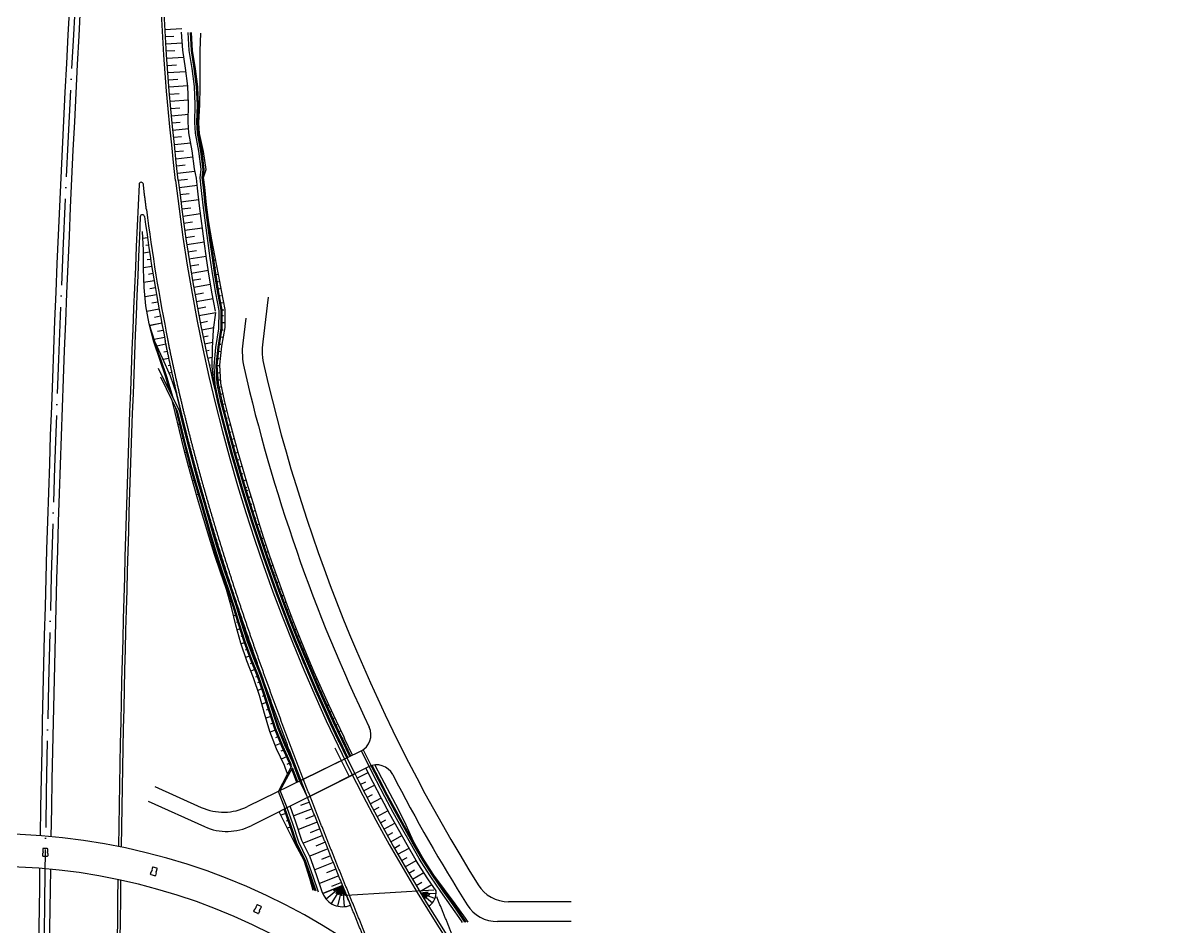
# Model space of a CAD drawing. Header units: inches. Extents: x 499362 to 502582, y 2542122 to 2545349.
# Drawn here: x 501339.5 to 501658.6, y 2543730.9 to 2543981.7 of the extents above; entities that cross this region are included whole.
import ezdxf

# ---------------------------------------------------------------- set-up
doc = ezdxf.new("R2010")
doc.units = ezdxf.units.IN
doc.header["$MEASUREMENT"] = 0
doc.linetypes.add('ACAD_ISO04W100', pattern=[30, 24, -3, 0, -3])
for name, color, linetype in [('0-段落划分', 2, 'Continuous'), ('ql', 7, 'Continuous'), ('桥-立柱', 5, 'Continuous')]:
    doc.layers.add(name, color=color, linetype=linetype)

# ---------------------------------------------------------------- blocks, each defined once
blk = doc.blocks.new('A$C035667EC')
at = {"layer": '桥-立柱', "color": 1, "linetype": 'Continuous'}
for p, q in [((501344.95, 2543752.54), (501344.94, 2543751.84)), ((501344.94, 2543751.84), (501345.04, 2543751.73)), ((501345.04, 2543751.73), (501345.03, 2543751.58)), ((501346.2, 2543752.67), (501345.1, 2543752.68)), ((501346.23, 2543751.57), (501346.24, 2543751.72)), ((501346.24, 2543751.72), (501346.34, 2543751.81)), ((501346.34, 2543751.81), (501346.35, 2543752.51)), ((501344.92, 2543750.64), (501344.93, 2543751.34)), ((501344.93, 2543751.34), (501345.03, 2543751.43)), ((501345.03, 2543751.43), (501345.03, 2543751.58)), ((501346.17, 2543750.47), (501345.07, 2543750.48)), ((501346.23, 2543751.57), (501346.23, 2543751.42)), ((501346.23, 2543751.42), (501346.33, 2543751.31)), ((501346.33, 2543751.31), (501346.32, 2543750.61)), ((501374.85, 2543745.57), (501375.03, 2543746.25)), ((501376.01, 2543745.11), (501374.95, 2543745.39)), ((501375.03, 2543746.25), (501375.15, 2543746.32)), ((501375.15, 2543746.32), (501375.19, 2543746.47)), ((501375.34, 2543747.41), (501375.16, 2543746.73)), ((501375.16, 2543746.73), (501375.23, 2543746.61)), ((501375.23, 2543746.61), (501375.19, 2543746.47)), ((501376.58, 2543747.23), (501375.52, 2543747.52)), ((501376.38, 2543745.89), (501376.2, 2543745.21)), ((501376.35, 2543746.16), (501376.31, 2543746.01)), ((501376.31, 2543746.01), (501376.38, 2543745.89)), ((501376.35, 2543746.16), (501376.39, 2543746.3)), ((501376.39, 2543746.3), (501376.51, 2543746.37)), ((501376.51, 2543746.37), (501376.69, 2543747.05)), ((501403.46, 2543735.28), (501403.76, 2543735.91)), ((501403.76, 2543735.91), (501403.89, 2543735.96)), ((501403.89, 2543735.96), (501403.95, 2543736.1)), ((501404.02, 2543736.23), (501403.95, 2543736.1)), ((501404.27, 2543737), (501403.97, 2543736.37)), ((501403.97, 2543736.37), (501404.02, 2543736.23)), ((501405.46, 2543736.61), (501404.46, 2543737.07)), ((501405.04, 2543735.59), (501405.1, 2543735.72)), ((501405.1, 2543735.72), (501405.24, 2543735.77)), ((501405.24, 2543735.77), (501405.53, 2543736.41)), ((501404.53, 2543734.61), (501403.53, 2543735.08)), ((501405.02, 2543735.32), (501404.73, 2543734.68)), ((501405.04, 2543735.59), (501404.98, 2543735.45)), ((501404.98, 2543735.45), (501405.02, 2543735.32))]:
    blk.add_line(p, q, dxfattribs=at)
for centre, start, end in [((501345.1, 2543752.53), 89.1152, 179.1152), ((501346.2, 2543752.52), 359.1152, 89.1152), ((501345.07, 2543750.63), 179.1152, 269.1152), ((501346.17, 2543750.62), 269.1152, 359.1152), ((501374.99, 2543745.54), 165.0338, 255.0338), ((501375.48, 2543747.37), 75.0338, 165.0338), ((501376.54, 2543747.09), 345.0338, 75.0338), ((501376.05, 2543745.25), 255.0338, 345.0338), ((501404.4, 2543736.94), 64.9228, 154.9228), ((501405.4, 2543736.47), 334.9228, 64.9228), ((501403.6, 2543735.21), 154.9228, 244.9228), ((501404.59, 2543734.75), 244.9228, 334.9228)]:
    blk.add_arc(centre, 0.15, start, end, dxfattribs=at)
blk = doc.blocks.new('A$C3C1B3F5F')
at = {"layer": 'ql', "color": 1, "linetype": 'Continuous'}
for p, q in [((501416.12, 2543771.36), (501429.27, 2543777.81)), ((501418.35, 2543766.85), (501431.44, 2543773.43)), ((501429.15, 2543739.77), (501453.37, 2543741.23))]:
    blk.add_line(p, q, dxfattribs=at)
at = {"layer": 'ql', "color": 1, "linetype": 'Continuous', "flags": 128}
for points in [[(501437.3, 2543719.74, 0.000007), (501437.01, 2543720.45, 0.000013), (501436.62, 2543721.41, 0.000016), (501436.23, 2543722.37, 0.000019), (501435.84, 2543723.33, 0.000022), (501435.44, 2543724.29, 0.000025), (501435.05, 2543725.25, 0.000028), (501434.66, 2543726.21, 0.00003), (501434.27, 2543727.17, 0.000033), (501433.88, 2543728.13, 0.000036), (501433.49, 2543729.09, 0.000039), (501433.09, 2543730.05, 0.000042), (501432.7, 2543731.01, 0.000045), (501432.31, 2543731.97, 0.000048), (501431.92, 2543732.93, 0.000051), (501431.53, 2543733.89, 0.000054), (501431.14, 2543734.85, 0.000056), (501430.75, 2543735.81, 0.000059), (501430.36, 2543736.77, 0.000062), (501429.97, 2543737.73, 0.000138), (501429.15, 2543739.77)], [(501460.92, 2543722.74, 0.000005), (501459.48, 2543726.27, 0.000004), (501459.09, 2543727.23, 0.000007), (501458.7, 2543728.19, 0.00001), (501458.3, 2543729.15, 0.000013), (501457.91, 2543730.11, 0.000016), (501457.52, 2543731.06, 0.000019), (501457.13, 2543732.02, 0.000022), (501456.74, 2543732.98, 0.000025), (501456.35, 2543733.94, 0.000028), (501455.96, 2543734.9, 0.00003), (501455.56, 2543735.86, 0.000033), (501455.17, 2543736.81, 0.000036), (501454.78, 2543737.77, 0.000039), (501454.39, 2543738.73, 0.000023), (501454.18, 2543739.26, 0.000023)]]:
    blk.add_lwpolyline(points, format="xyb", dxfattribs=at)
at = {"layer": 'ql', "color": 1, "linetype": 'Continuous'}
for radius in [488.25, 502.9]:
    blk.add_arc((501867.7, 2543992.68), radius, 206.1095, 206.6825, dxfattribs=at)
blk = doc.blocks.new('A$C3A006F90')
at = {"layer": '0-段落划分', "color": 2, "linetype": 'Continuous'}
for p, q in [((501378.83, 2543979.88), (501383.49, 2543980.1)), ((501378.94, 2543977.88), (501381.32, 2543978)), ((501379.06, 2543975.88), (501383.62, 2543976.15)), ((501379.19, 2543973.89), (501381.54, 2543974.02)), ((501379.33, 2543971.89), (501384.04, 2543972.2)), ((501379.47, 2543969.9), (501381.98, 2543970.06)), ((501379.61, 2543967.9), (501384.64, 2543968.23)), ((501379.78, 2543965.91), (501382.39, 2543966.1)), ((501379.94, 2543963.91), (501385.15, 2543964.3)), ((501380.1, 2543961.92), (501382.72, 2543962.13)), ((501380.28, 2543959.93), (501385.34, 2543960.34)), ((501380.46, 2543957.93), (501382.94, 2543958.14)), ((501380.65, 2543955.94), (501385.3, 2543956.36)), ((501380.84, 2543953.95), (501383.06, 2543954.15)), ((501381.03, 2543951.96), (501385.34, 2543952.38)), ((501381.26, 2543949.97), (501383.41, 2543950.18)), ((501381.45, 2543947.98), (501385.95, 2543948.42)), ((501381.66, 2543945.99), (501383.99, 2543946.24)), ((501381.87, 2543944), (501386.59, 2543944.49)), ((501382.08, 2543942.02), (501384.46, 2543942.28)), ((501382.3, 2543940.03), (501387.14, 2543940.56)), ((501382.51, 2543938.04), (501385.05, 2543938.32)), ((501382.52, 2543938.04), (501385.05, 2543938.33)), ((501382.74, 2543936.05), (501387.8, 2543936.65)), ((501382.98, 2543934.07), (501385.49, 2543934.37)), ((501383.22, 2543932.08), (501388.22, 2543932.71)), ((501383.48, 2543930.1), (501385.96, 2543930.42)), ((501383.74, 2543928.12), (501388.69, 2543928.78)), ((501384, 2543926.13), (501386.48, 2543926.47)), ((501384.28, 2543924.15), (501389.21, 2543924.85)), ((501391, 2543925.77), (501391.04, 2543925.77)), ((501373.98, 2543922.02), (501372.69, 2543921.84)), ((501384.57, 2543922.17), (501387.02, 2543922.53)), ((501384.86, 2543920.2), (501389.74, 2543920.93)), ((501391.27, 2543923.78), (501391.4, 2543923.8)), ((501391.54, 2543921.8), (501391.63, 2543921.82)), ((501374.56, 2543918.07), (501372.88, 2543917.81)), ((501374.27, 2543920.05), (501373.54, 2543919.94)), ((501385.16, 2543918.22), (501387.58, 2543918.59)), ((501391.81, 2543919.82), (501392.1, 2543919.86)), ((501392.08, 2543917.84), (501392.28, 2543917.87)), ((501374.86, 2543916.09), (501373.87, 2543915.94)), ((501385.47, 2543916.24), (501390.28, 2543917.01)), ((501385.79, 2543914.27), (501388.18, 2543914.66)), ((501392.36, 2543915.86), (501392.86, 2543915.93)), ((501375.18, 2543914.11), (501372.87, 2543913.75)), ((501375.49, 2543912.14), (501374.21, 2543911.93)), ((501386.11, 2543912.29), (501390.86, 2543913.09)), ((501392.66, 2543913.88), (501392.95, 2543913.93)), ((501392.96, 2543911.9), (501393.64, 2543912.01)), ((501375.82, 2543910.17), (501372.99, 2543909.69)), ((501376.16, 2543908.2), (501374.63, 2543907.93)), ((501386.44, 2543910.32), (501388.8, 2543910.73)), ((501386.79, 2543908.35), (501391.49, 2543909.18)), ((501393.29, 2543909.93), (501393.65, 2543909.99)), ((501393.62, 2543907.96), (501394.39, 2543908.09)), ((501376.5, 2543906.22), (501373.31, 2543905.66)), ((501387.14, 2543906.38), (501389.48, 2543906.8)), ((501387.49, 2543904.41), (501392.16, 2543905.27)), ((501393.96, 2543905.99), (501394.37, 2543906.06)), ((501407.43, 2543905.6), (501405.93, 2543893.25)), ((501377.21, 2543902.29), (501373.83, 2543901.67)), ((501376.85, 2543904.26), (501375.18, 2543903.96)), ((501387.86, 2543902.45), (501390.19, 2543902.89)), ((501394.33, 2543904.02), (501395.14, 2543904.17)), ((501394.69, 2543902.06), (501395.1, 2543902.13)), ((501377.57, 2543900.32), (501375.88, 2543900)), ((501388.23, 2543900.48), (501392.89, 2543901.38)), ((501388.23, 2543900.48), (501392.89, 2543901.38)), ((501388.61, 2543898.52), (501390.62, 2543898.91)), ((501394.68, 2543898.55), (501395.49, 2543898.55)), ((501394.69, 2543900.55), (501395.09, 2543900.55)), ((501401.28, 2543899.8), (501400.41, 2543892.88)), ((501377.95, 2543898.36), (501374.51, 2543897.7)), ((501377.95, 2543898.36), (501374.59, 2543897.71)), ((501378.33, 2543896.39), (501376.78, 2543896.09)), ((501389, 2543896.56), (501392.36, 2543897.23)), ((501394.6, 2543896.56), (501394.97, 2543896.5)), ((501378.72, 2543894.43), (501375.85, 2543893.86)), ((501379.1, 2543892.54), (501376.61, 2543892.03)), ((501389.4, 2543894.6), (501390.79, 2543894.88)), ((501389.81, 2543892.64), (501392.06, 2543893.11)), ((501393.97, 2543892.61), (501394.33, 2543892.55)), ((501394.28, 2543894.58), (501395.02, 2543894.47)), ((501379.51, 2543890.58), (501378.5, 2543890.37)), ((501390.22, 2543890.68), (501391.09, 2543890.87)), ((501390.64, 2543888.73), (501391.93, 2543889.01)), ((501393.73, 2543890.62), (501394.46, 2543890.55)), ((501382.97, 2543873.9), (501377.02, 2543885.8)), ((501379.92, 2543888.63), (501378.34, 2543888.29)), ((501380.34, 2543886.67), (501379.75, 2543886.54)), ((501391.07, 2543886.78), (501391.49, 2543886.87)), ((501393.33, 2543886.64), (501394.07, 2543886.69)), ((501393.53, 2543888.63), (501393.89, 2543888.6)), ((501382.38, 2543873.75), (501377.67, 2543883.38)), ((501380.77, 2543884.72), (501379.98, 2543884.54)), ((501381.21, 2543882.76), (501380.96, 2543882.71)), ((501391.51, 2543884.82), (501392.04, 2543884.94)), ((501391.96, 2543882.87), (501392.1, 2543882.91)), ((501393.45, 2543884.65), (501393.82, 2543884.67)), ((501393.57, 2543882.65), (501394.3, 2543882.69)), ((501381.65, 2543880.81), (501381.35, 2543880.75)), ((501392.41, 2543880.93), (501392.51, 2543880.95)), ((501393.83, 2543880.67), (501394.19, 2543880.75)), ((501382.1, 2543878.87), (501382.05, 2543878.85)), ((501382.56, 2543876.92), (501382.5, 2543876.9)), ((501392.87, 2543878.98), (501392.9, 2543878.99)), ((501393.34, 2543877.04), (501393.36, 2543877.04)), ((501394.24, 2543878.71), (501394.96, 2543878.86)), ((501394.64, 2543876.76), (501395, 2543876.83)), ((501383.02, 2543874.97), (501383.01, 2543874.97)), ((501394.85, 2543875.93), (501395.21, 2543876.02)), ((501395.34, 2543873.99), (501396.05, 2543874.17)), ((501382.45, 2543872.21), (501382.24, 2543872.16)), ((501382.93, 2543870.27), (501382.5, 2543870.16)), ((501395.82, 2543872.05), (501396.18, 2543872.14)), ((501396.33, 2543870.12), (501397.05, 2543870.31)), ((501383.4, 2543868.32), (501383.19, 2543868.27)), ((501396.83, 2543868.18), (501397.2, 2543868.28)), ((501383.89, 2543866.38), (501383.44, 2543866.27)), ((501384.37, 2543864.44), (501384.14, 2543864.39)), ((501397.35, 2543866.25), (501398.08, 2543866.45)), ((501397.87, 2543864.32), (501398.24, 2543864.42)), ((501384.87, 2543862.51), (501384.41, 2543862.39)), ((501385.38, 2543860.57), (501385.14, 2543860.51)), ((501398.4, 2543862.39), (501399.14, 2543862.59)), ((501398.94, 2543860.47), (501399.31, 2543860.57)), ((501385.88, 2543858.64), (501385.41, 2543858.51)), ((501399.49, 2543858.54), (501400.23, 2543858.75)), ((501386.42, 2543856.71), (501386.18, 2543856.64)), ((501386.96, 2543854.78), (501386.48, 2543854.65)), ((501400.04, 2543856.62), (501400.41, 2543856.73)), ((501400.61, 2543854.7), (501401.35, 2543854.92)), ((501387.51, 2543852.86), (501387.27, 2543852.79)), ((501388.07, 2543850.94), (501387.59, 2543850.8)), ((501401.17, 2543852.78), (501401.54, 2543852.89)), ((501401.42, 2543851.97), (501401.79, 2543852.08)), ((501388.63, 2543849.02), (501388.39, 2543848.95)), ((501402, 2543850.06), (501402.73, 2543850.28)), ((501402.59, 2543848.14), (501402.94, 2543848.25)), ((501403.19, 2543846.24), (501403.88, 2543846.45)), ((501403.79, 2543844.33), (501404.13, 2543844.44)), ((501404.41, 2543842.43), (501405.05, 2543842.64)), ((501405.03, 2543840.53), (501405.34, 2543840.63)), ((501405.65, 2543838.63), (501406.25, 2543838.82)), ((501406.3, 2543836.73), (501406.59, 2543836.83)), ((501406.94, 2543834.84), (501407.52, 2543835.03)), ((501407.59, 2543832.95), (501407.87, 2543833.05)), ((501408.25, 2543831.06), (501408.82, 2543831.26)), ((501408.91, 2543829.17), (501409.2, 2543829.27)), ((501409.2, 2543828.37), (501409.48, 2543828.48)), ((501409.88, 2543826.49), (501410.43, 2543826.69)), ((501396.63, 2543823.11), (501396.47, 2543823.05)), ((501410.56, 2543824.61), (501410.84, 2543824.71)), ((501411.26, 2543822.74), (501411.79, 2543822.94)), ((501397.25, 2543821.2), (501396.87, 2543821.08)), ((501397.86, 2543819.3), (501397.63, 2543819.23)), ((501411.96, 2543820.87), (501412.22, 2543820.96)), ((501412.67, 2543819), (501413.16, 2543819.18)), ((501398.44, 2543817.39), (501397.87, 2543817.21)), ((501399.02, 2543815.47), (501398.68, 2543815.37)), ((501413.39, 2543817.13), (501413.63, 2543817.22)), ((501414.11, 2543815.26), (501414.57, 2543815.44)), ((501399.63, 2543813.57), (501398.85, 2543813.31)), ((501414.85, 2543813.4), (501415.07, 2543813.49)), ((501400.25, 2543811.66), (501399.81, 2543811.52)), ((501400.87, 2543809.77), (501399.91, 2543809.41)), ((501415.59, 2543811.55), (501416.03, 2543811.72)), ((501416.33, 2543809.69), (501416.55, 2543809.78)), ((501401.56, 2543807.89), (501401.06, 2543807.7)), ((501402.25, 2543806.01), (501401.19, 2543805.62)), ((501417.09, 2543807.84), (501417.53, 2543808.02)), ((501417.85, 2543805.99), (501418.07, 2543806.08)), ((501402.97, 2543804.14), (501402.43, 2543803.93)), ((501418.18, 2543805.21), (501418.4, 2543805.3)), ((501418.95, 2543803.36), (501419.4, 2543803.55)), ((501403.72, 2543802.29), (501402.63, 2543801.85)), ((501404.46, 2543800.43), (501403.92, 2543800.21)), ((501419.73, 2543801.52), (501419.96, 2543801.61)), ((501420.52, 2543799.68), (501420.98, 2543799.88)), ((501405.03, 2543798.82), (501404.47, 2543798.62)), ((501405.7, 2543796.93), (501404.54, 2543796.52)), ((501421.32, 2543797.85), (501421.55, 2543797.95)), ((501406.92, 2543793.13), (501405.67, 2543792.74)), ((501406.34, 2543795.04), (501405.74, 2543794.86)), ((501422.12, 2543796.02), (501422.6, 2543796.23)), ((501422.94, 2543794.19), (501423.18, 2543794.3)), ((501407.51, 2543791.21), (501406.86, 2543791.01)), ((501423.75, 2543792.36), (501424.25, 2543792.58)), ((501424.58, 2543790.54), (501424.83, 2543790.66)), ((501408.13, 2543789.31), (501406.79, 2543788.86)), ((501408.76, 2543787.41), (501408.07, 2543787.18)), ((501425.41, 2543788.72), (501425.92, 2543788.96)), ((501426.25, 2543786.91), (501426.51, 2543787.03)), ((501409.41, 2543785.52), (501408, 2543784.96)), ((501410.15, 2543783.66), (501409.44, 2543783.38)), ((501427.1, 2543785.1), (501427.61, 2543785.34)), ((501410.89, 2543781.81), (501409.44, 2543781.23)), ((501425.88, 2543780.61), (501429.88, 2543772.65)), ((501427.96, 2543783.29), (501428.21, 2543783.41)), ((501433.11, 2543779.69), (501401.69, 2543764.29)), ((501411.68, 2543779.97), (501410.97, 2543779.64)), ((501412.52, 2543778.15), (501411.08, 2543777.5)), ((501435.41, 2543775.42), (501433.28, 2543779.77)), ((501433.79, 2543780.09), (501435.97, 2543775.64)), ((501435.26, 2543775.35), (501402.73, 2543759)), ((501410.26, 2543768.49), (501413.96, 2543775.63)), ((501410.8, 2543768.75), (501414.18, 2543775.04)), ((501413.35, 2543776.34), (501412.63, 2543776.01)), ((501432.06, 2543772.2), (501435.14, 2543773.76)), ((501432.97, 2543770.42), (501434.51, 2543771.21)), ((501376.03, 2543769.92), (501388.9, 2543764.09)), ((501433.88, 2543768.64), (501436.96, 2543770.23)), ((501434.8, 2543766.87), (501436.34, 2543767.67)), ((501374.17, 2543765.82), (501389.81, 2543758.74)), ((501418.86, 2543765.56), (501416.36, 2543764.58)), ((501435.73, 2543765.1), (501438.81, 2543766.72)), ((501412.3, 2543762.36), (501410.96, 2543761.89)), ((501419.59, 2543763.7), (501414.53, 2543761.71)), ((501420.32, 2543761.84), (501417.76, 2543760.83)), ((501436.67, 2543763.33), (501438.21, 2543764.15)), ((501437.61, 2543761.56), (501440.68, 2543763.21)), ((501412.97, 2543760.48), (501412.41, 2543760.28)), ((501413.62, 2543758.59), (501412.74, 2543758.3)), ((501421.05, 2543759.98), (501415.83, 2543757.92)), ((501421.79, 2543758.12), (501419.12, 2543757.06)), ((501438.56, 2543759.81), (501440.1, 2543760.64)), ((501439.52, 2543758.05), (501442.59, 2543759.73)), ((501414.25, 2543756.69), (501413.95, 2543756.59)), ((501414.88, 2543754.79), (501414.56, 2543754.69)), ((501422.53, 2543756.26), (501417.2, 2543754.14)), ((501440.48, 2543756.3), (501442.02, 2543757.14)), ((501441.46, 2543754.55), (501444.52, 2543756.26)), ((501415.66, 2543752.96), (501415.58, 2543752.92)), ((501424.01, 2543752.54), (501418.95, 2543750.53)), ((501423.27, 2543754.4), (501420.67, 2543753.37)), ((501442.44, 2543752.81), (501443.97, 2543753.67)), ((501443.42, 2543751.07), (501446.49, 2543752.81)), ((501416.54, 2543751.16), (501416.43, 2543751.11)), ((501417.41, 2543749.36), (501417.39, 2543749.35)), ((501425.49, 2543748.83), (501420.33, 2543746.76)), ((501424.75, 2543750.69), (501422.2, 2543749.67)), ((501444.41, 2543749.33), (501445.94, 2543750.21)), ((501445.41, 2543747.6), (501448.47, 2543749.37)), ((501445.41, 2543747.6), (501448.47, 2543749.37)), ((501426.24, 2543746.97), (501423.62, 2543745.92)), ((501446.42, 2543745.87), (501447.96, 2543746.77)), ((501447.44, 2543744.15), (501450.58, 2543746)), ((501426.99, 2543745.12), (501421.63, 2543742.96)), ((501422.56, 2543740.24), (501428.06, 2543742.46)), ((501428.06, 2543742.46), (501422.56, 2543740.24)), ((501428.06, 2543742.46), (501423.52, 2543738.65)), ((501428.06, 2543742.46), (501424.92, 2543737.44)), ((501427.73, 2543743.26), (501425, 2543742.16)), ((501428.06, 2543742.46), (501425.52, 2543740.94)), ((501428.06, 2543742.46), (501426.11, 2543740.23)), ((501428.06, 2543742.46), (501426.63, 2543736.71)), ((501428.06, 2543742.46), (501426.9, 2543739.74)), ((501428.06, 2543742.46), (501427.8, 2543739.51)), ((501428.06, 2543742.46), (501428.47, 2543736.55)), ((501428.06, 2543742.46), (501428.72, 2543739.58)), ((501428.06, 2543742.46), (501430.28, 2543736.97)), ((501448.46, 2543742.43), (501450.05, 2543743.38)), ((501449.49, 2543740.71), (501452.78, 2543742.7)), ((501449.66, 2543740.42), (501451.82, 2543740.69)), ((501449.66, 2543740.42), (501451.93, 2543736.7)), ((501449.66, 2543740.42), (501451.09, 2543738.77)), ((501449.66, 2543740.42), (501453.01, 2543737.63)), ((501449.66, 2543740.42), (501451.54, 2543739.31)), ((501449.66, 2543740.42), (501453.73, 2543738.85)), ((501449.66, 2543740.42), (501451.8, 2543739.98)), ((501449.66, 2543740.42), (501454.01, 2543740.24)), ((501450.52, 2543739), (501452.22, 2543740.03)), ((501491.47, 2543737.9), (501474.11, 2543737.9)), ((501491.47, 2543732.4), (501471.06, 2543732.4))]:
    blk.add_line(p, q, dxfattribs=at)
at = {"layer": '0-段落划分', "color": 2, "flags": 128}
for points in [[(501333.77, 2543994.01, -0.000004), (501333.73, 2543993.38, -0.000004), (501333.69, 2543992.74, -0.000004), (501333.65, 2543992.1, -0.000003), (501333.62, 2543991.47, -0.000003), (501333.58, 2543990.83, -0.000003), (501333.54, 2543990.2, -0.000003), (501333.5, 2543989.56, -0.000003), (501333.46, 2543988.92, -0.000003), (501333.42, 2543988.29, -0.000003), (501333.38, 2543987.65, -0.000002), (501333.34, 2543987.02, -0.000002), (501333.3, 2543986.38, -0.000002), (501333.26, 2543985.74, -0.000002), (501333.22, 2543985.11, -0.000002), (501333.18, 2543984.47, -0.000002), (501333.14, 2543983.83, -0.000002), (501333.1, 2543983.2, -0.000001), (501333.06, 2543982.56, -0.000001), (501333.02, 2543981.93, -0.000001), (501332.98, 2543981.29)], [(501373.67, 2543929.95, 0.000527), (501373.54, 2543930.96, 0.000533), (501373.41, 2543931.99, 0.00053), (501373.29, 2543933.02, 0.000527), (501373.16, 2543934.04, 0.000524), (501373.04, 2543935.07, 0.000522), (501372.83, 2543936.95)], [(501438.58, 2543716.61, 0.000001), (501438.19, 2543717.57, 0.000004), (501437.8, 2543718.53, 0.000007)], [(501433.88, 2543728.13, 0.000036), (501433.49, 2543729.09, 0.000039), (501433.09, 2543730.05, 0.000042), (501432.7, 2543731.01, 0.000045), (501432.31, 2543731.97, 0.000048), (501431.92, 2543732.93, 0.000051), (501431.53, 2543733.89, 0.000054), (501431.14, 2543734.85, 0.000056), (501430.75, 2543735.81, 0.000059), (501430.36, 2543736.77, 0.000062), (501429.97, 2543737.73, 0.000065), (501429.58, 2543738.7, 0.000068), (501429.19, 2543739.66, 0.000071), (501428.8, 2543740.62, 0.000074), (501428.41, 2543741.58, 0.000077), (501428.02, 2543742.54, 0.00008), (501427.64, 2543743.5, 0.000083), (501427.25, 2543744.47, 0.000085), (501426.86, 2543745.43, 0.000088), (501426.47, 2543746.39, 0.000091), (501426.09, 2543747.35, 0.000094), (501425.7, 2543748.32, 0.000097), (501425.31, 2543749.28, 0.0001), (501424.93, 2543750.24, 0.000103), (501424.54, 2543751.21, 0.000106), (501424.16, 2543752.17, 0.000109), (501423.77, 2543753.13, 0.000112), (501423.39, 2543754.1, 0.000114), (501423, 2543755.06, 0.000117), (501422.62, 2543756.02, 0.00012), (501422.24, 2543756.99, 0.000123), (501421.86, 2543757.95, 0.000126), (501421.47, 2543758.92, 0.000129), (501421.09, 2543759.88, 0.000132), (501420.71, 2543760.85, 0.000135), (501420.33, 2543761.81, 0.000138), (501419.95, 2543762.78, 0.000141), (501419.57, 2543763.75, 0.000144), (501419.19, 2543764.71, 0.000147), (501418.81, 2543765.68, 0.00015), (501418.44, 2543766.65, 0.000152), (501418.06, 2543767.61, 0.000155), (501417.68, 2543768.58, 0.000158), (501417.31, 2543769.55, 0.000161), (501416.93, 2543770.51, 0.000164), (501416.56, 2543771.48, 0.000167), (501416.18, 2543772.45, 0.00017), (501415.81, 2543773.42, 0.000173), (501415.43, 2543774.39, 0.000176), (501415.06, 2543775.36, 0.000179), (501414.69, 2543776.33, 0.000182), (501414.32, 2543777.3, 0.000184), (501413.95, 2543778.27, 0.000187), (501413.58, 2543779.24, 0.00019), (501413.21, 2543780.21, 0.000193), (501412.84, 2543781.18, 0.000196), (501412.48, 2543782.15, 0.000199), (501412.11, 2543783.12, 0.000202), (501411.74, 2543784.09, 0.000205), (501411.38, 2543785.06, 0.000208), (501411.01, 2543786.04, 0.000211), (501410.65, 2543787.01, 0.000214), (501410.29, 2543787.98, 0.000216), (501409.93, 2543788.95, 0.000219), (501409.57, 2543789.93, 0.000222), (501409.21, 2543790.9, 0.000225), (501408.85, 2543791.88, 0.000228), (501408.49, 2543792.85, 0.000231), (501408.13, 2543793.83, 0.000234), (501407.77, 2543794.8, 0.000237), (501407.42, 2543795.78, 0.00024), (501407.06, 2543796.75, 0.000243), (501406.71, 2543797.73, 0.000246), (501406.36, 2543798.71, 0.000249), (501406.01, 2543799.68, 0.000251), (501405.66, 2543800.66, 0.000254), (501405.31, 2543801.64, 0.000257), (501404.96, 2543802.62, 0.00026), (501404.61, 2543803.6, 0.000263), (501404.26, 2543804.57, 0.000266), (501403.92, 2543805.55, 0.000269), (501403.57, 2543806.53, 0.000272), (501403.23, 2543807.51, 0.000275), (501402.88, 2543808.49, 0.000278), (501402.54, 2543809.48, 0.000281), (501402.2, 2543810.46, 0.000284), (501401.86, 2543811.44, 0.000286), (501401.52, 2543812.42, 0.000289), (501401.19, 2543813.4, 0.000292), (501400.85, 2543814.39, 0.000295), (501400.52, 2543815.37, 0.000298), (501400.18, 2543816.35, 0.000301), (501399.85, 2543817.34, 0.000304), (501399.52, 2543818.32, 0.000307), (501399.19, 2543819.31, 0.00031), (501398.86, 2543820.29, 0.000313), (501398.53, 2543821.28, 0.000316), (501398.2, 2543822.26, 0.000319), (501397.88, 2543823.25, 0.000322), (501397.55, 2543824.24, 0.000324), (501397.23, 2543825.23, 0.000327), (501396.91, 2543826.21, 0.00033), (501396.59, 2543827.2, 0.000333), (501396.27, 2543828.19, 0.000336), (501395.95, 2543829.18, 0.000339), (501395.64, 2543830.17, 0.000342), (501395.32, 2543831.16, 0.000345), (501395.01, 2543832.15, 0.000348), (501394.7, 2543833.14, 0.000351), (501394.39, 2543834.14, 0.000354), (501394.08, 2543835.13, 0.000357), (501393.77, 2543836.12, 0.00036), (501393.46, 2543837.11, 0.000362), (501393.16, 2543838.11, 0.000365), (501392.85, 2543839.1, 0.000368), (501392.55, 2543840.09, 0.000371), (501392.25, 2543841.09, 0.000374), (501391.95, 2543842.09, 0.000377), (501391.65, 2543843.08, 0.00038), (501391.35, 2543844.08, 0.000383), (501391.06, 2543845.07, 0.000386), (501390.77, 2543846.07, 0.000389), (501390.47, 2543847.07, 0.000392), (501390.18, 2543848.07, 0.000395), (501389.89, 2543849.07, 0.000398), (501389.61, 2543850.06, 0.000401), (501389.32, 2543851.06, 0.000403), (501389.04, 2543852.06, 0.000406), (501388.75, 2543853.06, 0.000409), (501388.47, 2543854.07, 0.000412), (501388.19, 2543855.07, 0.000415), (501387.92, 2543856.07, 0.000418), (501387.64, 2543857.07, 0.000421), (501387.37, 2543858.07, 0.000424), (501387.09, 2543859.08, 0.000427), (501386.82, 2543860.08, 0.00043), (501386.55, 2543861.09, 0.000433), (501386.29, 2543862.09, 0.000436), (501386.02, 2543863.1, 0.000439), (501385.76, 2543864.1, 0.000442), (501385.49, 2543865.11, 0.000445), (501385.23, 2543866.12, 0.000447), (501384.97, 2543867.12, 0.00045), (501384.72, 2543868.13, 0.000453), (501384.46, 2543869.14, 0.000456), (501384.21, 2543870.15, 0.000459), (501383.96, 2543871.16, 0.000462), (501383.71, 2543872.17, 0.000465), (501383.46, 2543873.18, 0.000468), (501383.21, 2543874.19, 0.000471), (501382.97, 2543875.2, 0.000474), (501382.73, 2543876.21, 0.000477), (501382.49, 2543877.22, 0.00048), (501382.25, 2543878.23, 0.000483), (501382.01, 2543879.25, 0.000486), (501381.78, 2543880.26, 0.000489), (501381.55, 2543881.27, 0.000491), (501381.32, 2543882.29, 0.000494), (501381.09, 2543883.3, 0.000497), (501380.86, 2543884.32, 0.0005), (501380.64, 2543885.33, 0.000503), (501380.41, 2543886.35, 0.000506), (501380.19, 2543887.37, 0.000509), (501379.97, 2543888.38, 0.000512), (501379.76, 2543889.4, 0.000515), (501379.54, 2543890.42, 0.000518), (501379.33, 2543891.44, 0.000521), (501379.12, 2543892.46, 0.000522), (501378.91, 2543893.47, 0.000522)], [(501434.57, 2543728.41, 0.000036), (501434.18, 2543729.37, 0.000039), (501433.79, 2543730.33, 0.000042), (501433.4, 2543731.29, 0.000045), (501433.01, 2543732.25, 0.000048), (501432.62, 2543733.21, 0.000051), (501432.23, 2543734.17, 0.000054), (501431.84, 2543735.13, 0.000056), (501431.45, 2543736.09, 0.000059), (501431.06, 2543737.06, 0.000062), (501430.67, 2543738.02, 0.000065), (501430.28, 2543738.98, 0.000068), (501429.89, 2543739.94, 0.000071), (501429.5, 2543740.9, 0.000074), (501429.11, 2543741.86, 0.000077), (501428.72, 2543742.82, 0.00008), (501428.33, 2543743.78, 0.000083), (501427.94, 2543744.75, 0.000085), (501427.56, 2543745.71, 0.000088), (501427.17, 2543746.67, 0.000091), (501426.78, 2543747.63, 0.000094), (501426.4, 2543748.6, 0.000097), (501426.01, 2543749.56, 0.0001), (501425.62, 2543750.52, 0.000103), (501425.24, 2543751.48, 0.000106), (501424.85, 2543752.45, 0.000109), (501424.47, 2543753.41, 0.000112), (501424.09, 2543754.37, 0.000114), (501423.7, 2543755.34, 0.000117), (501423.32, 2543756.3, 0.00012), (501422.94, 2543757.27, 0.000123), (501422.55, 2543758.23, 0.000126), (501422.17, 2543759.19, 0.000129), (501421.79, 2543760.16, 0.000132), (501421.41, 2543761.12, 0.000135), (501421.03, 2543762.09, 0.000138), (501420.65, 2543763.05, 0.000141), (501420.27, 2543764.02, 0.000144), (501419.89, 2543764.99, 0.000146), (501419.51, 2543765.95, 0.000149), (501419.13, 2543766.92, 0.000152), (501418.76, 2543767.88, 0.000155), (501418.38, 2543768.85, 0.000158), (501418, 2543769.82, 0.000161), (501417.63, 2543770.79, 0.000164), (501417.25, 2543771.75, 0.000167), (501416.88, 2543772.72, 0.00017), (501416.51, 2543773.69, 0.000173), (501416.13, 2543774.66, 0.000176), (501415.76, 2543775.63, 0.000178), (501415.39, 2543776.59, 0.000181), (501415.02, 2543777.56, 0.000184), (501414.65, 2543778.53, 0.000187), (501414.28, 2543779.5, 0.00019), (501413.91, 2543780.47, 0.000193), (501413.54, 2543781.44, 0.000196), (501413.18, 2543782.41, 0.000199), (501412.81, 2543783.38, 0.000202), (501412.45, 2543784.35, 0.000205), (501412.08, 2543785.33, 0.000207), (501411.72, 2543786.3, 0.00021), (501411.35, 2543787.27, 0.000213), (501410.99, 2543788.24, 0.000216), (501410.63, 2543789.22, 0.000219), (501410.27, 2543790.19, 0.000222), (501409.91, 2543791.16, 0.000225), (501409.55, 2543792.14, 0.000228), (501409.19, 2543793.11, 0.000231), (501408.84, 2543794.08, 0.000234), (501408.48, 2543795.06, 0.000237), (501408.12, 2543796.03, 0.000239), (501407.77, 2543797.01, 0.000242), (501407.42, 2543797.98, 0.000245), (501407.06, 2543798.96, 0.000248), (501406.71, 2543799.94, 0.000251), (501406.36, 2543800.91, 0.000254), (501406.01, 2543801.89, 0.000257), (501405.66, 2543802.87, 0.00026), (501405.32, 2543803.85, 0.000263), (501404.97, 2543804.82, 0.000266), (501404.62, 2543805.8, 0.000269), (501404.28, 2543806.78, 0.000271), (501403.94, 2543807.76, 0.000274), (501403.59, 2543808.74, 0.000277), (501403.25, 2543809.72, 0.00028), (501402.91, 2543810.7, 0.000283), (501402.57, 2543811.68, 0.000286), (501402.23, 2543812.66, 0.000289), (501401.9, 2543813.65, 0.000292), (501401.56, 2543814.63, 0.000295), (501401.23, 2543815.61, 0.000298), (501400.89, 2543816.59, 0.000301), (501400.56, 2543817.58, 0.000303), (501400.23, 2543818.56, 0.000306), (501399.9, 2543819.55, 0.000309), (501399.57, 2543820.53, 0.000312), (501399.24, 2543821.51, 0.000315), (501398.92, 2543822.5, 0.000318), (501398.59, 2543823.49, 0.000321), (501398.27, 2543824.47, 0.000324), (501397.95, 2543825.46, 0.000327), (501397.62, 2543826.45, 0.00033), (501397.3, 2543827.43, 0.000333), (501396.99, 2543828.42, 0.000336), (501396.67, 2543829.41, 0.000338), (501396.35, 2543830.4, 0.000341), (501396.04, 2543831.39, 0.000344), (501395.72, 2543832.38, 0.000347), (501395.41, 2543833.37, 0.00035), (501395.1, 2543834.36, 0.000353), (501394.79, 2543835.35, 0.000356), (501394.48, 2543836.34, 0.000359), (501394.18, 2543837.33, 0.000362), (501393.87, 2543838.33, 0.000365), (501393.57, 2543839.32, 0.000368), (501393.27, 2543840.31, 0.00037), (501392.97, 2543841.31, 0.000373), (501392.67, 2543842.3, 0.000376), (501392.37, 2543843.3, 0.000379), (501392.07, 2543844.29, 0.000382), (501391.78, 2543845.29, 0.000385), (501391.49, 2543846.28, 0.000388), (501391.19, 2543847.28, 0.000391), (501390.9, 2543848.28, 0.000394), (501390.61, 2543849.27, 0.000397), (501390.33, 2543850.27, 0.0004), (501390.04, 2543851.27, 0.000403), (501389.76, 2543852.27, 0.000405), (501389.48, 2543853.27, 0.000408), (501389.2, 2543854.27, 0.000411), (501388.92, 2543855.27, 0.000414), (501388.64, 2543856.27, 0.000417), (501388.36, 2543857.27, 0.00042), (501388.09, 2543858.27, 0.000423), (501387.82, 2543859.27, 0.000426), (501387.55, 2543860.28, 0.000429), (501387.28, 2543861.28, 0.000432), (501387.01, 2543862.28, 0.000435), (501386.75, 2543863.29, 0.000438), (501386.48, 2543864.29, 0.00044), (501386.22, 2543865.3, 0.000443), (501385.96, 2543866.3, 0.000446), (501385.7, 2543867.31, 0.000449), (501385.44, 2543868.31, 0.000452), (501385.19, 2543869.32, 0.000455), (501384.94, 2543870.33, 0.000458), (501384.69, 2543871.34, 0.000461), (501384.44, 2543872.35, 0.000464), (501384.19, 2543873.35, 0.000467), (501383.94, 2543874.36, 0.00047), (501383.7, 2543875.37, 0.000473), (501383.46, 2543876.38, 0.000475), (501383.22, 2543877.39, 0.000478), (501382.98, 2543878.4, 0.000481), (501382.74, 2543879.42, 0.000484), (501382.51, 2543880.43, 0.000487), (501382.28, 2543881.44, 0.00049), (501382.05, 2543882.45, 0.000493), (501381.82, 2543883.47, 0.000496), (501381.59, 2543884.48, 0.000499), (501381.37, 2543885.5, 0.000502), (501381.15, 2543886.51, 0.000505), (501380.93, 2543887.53, 0.000508), (501380.71, 2543888.54, 0.00051), (501380.49, 2543889.56, 0.000513), (501380.28, 2543890.57, 0.000516), (501380.07, 2543891.59, 0.000519), (501379.86, 2543892.61, 0.000521), (501379.65, 2543893.62)]]:
    blk.add_lwpolyline(points, format="xyb", dxfattribs=at)
for points in [[(501381.77, 2543937.96), (501381.22, 2543942.92), (501380.69, 2543947.88), (501380.19, 2543952.85), (501379.71, 2543957.82), (501379.27, 2543962.79), (501378.87, 2543967.77), (501378.51, 2543972.75), (501378.19, 2543977.74), (501377.93, 2543982.73), (501377.71, 2543987.72), (501377.56, 2543992.72), (501377.46, 2543997.72)], [(501382.51, 2543938.04), (501381.96, 2543943), (501381.44, 2543947.96), (501380.93, 2543952.92), (501380.46, 2543957.89), (501380.02, 2543962.85), (501379.62, 2543967.83), (501379.26, 2543972.8), (501378.94, 2543977.78), (501378.68, 2543982.77), (501378.46, 2543987.75), (501378.31, 2543992.74), (501378.21, 2543997.73)]]:
    blk.add_lwpolyline(points, dxfattribs=at)
at = {"layer": '0-段落划分', "color": 2, "linetype": 'Continuous', "flags": 128}
for points in [[(501385.23, 2543954.15), (501385.39, 2543959.12), (501385.18, 2543964.11), (501384.53, 2543969.12), (501383.74, 2543974.15), (501383.45, 2543979.14), (501383.45, 2543979.14)], [(501387.06, 2543954.06), (501387.22, 2543959.03), (501387.01, 2543964.02), (501386.36, 2543969.03), (501385.57, 2543974.05), (501385.28, 2543979.04), (501385.28, 2543979.04)], [(501387.06, 2543954.06), (501387.22, 2543959.03), (501387.01, 2543964.02), (501386.36, 2543969.03), (501385.57, 2543974.05), (501385.28, 2543979.04), (501385.28, 2543979.04)], [(501387.66, 2543954.03), (501387.82, 2543959), (501387.61, 2543963.99), (501386.96, 2543969), (501386.16, 2543974.02), (501385.88, 2543979.01), (501385.88, 2543979.01)], [(501387.66, 2543954.03), (501387.82, 2543959), (501387.61, 2543963.99), (501386.96, 2543969), (501386.16, 2543974.02), (501385.88, 2543979.01), (501385.88, 2543979.01)], [(501387.96, 2543954.01), (501388.12, 2543958.98), (501387.91, 2543963.97), (501387.26, 2543968.98), (501386.46, 2543974), (501386.17, 2543979), (501386.17, 2543979)], [(501388.22, 2543954), (501388.45, 2543958.97), (501388.58, 2543963.94), (501388.61, 2543968.91), (501388.6, 2543973.89), (501388.73, 2543978.86), (501388.73, 2543978.86)], [(501387.59, 2543938.61), (501387, 2543941.16), (501386.38, 2543946.17), (501385.42, 2543951.19), (501385.23, 2543954.15)], [(501388.58, 2543938.73), (501388.83, 2543941.08), (501388.21, 2543946.08), (501387.25, 2543951.1), (501387.06, 2543954.06)], [(501389.18, 2543938.79), (501389.43, 2543941.05), (501388.81, 2543946.05), (501387.84, 2543951.07), (501387.66, 2543954.03)], [(501389.48, 2543938.83), (501389.73, 2543941.03), (501389.11, 2543946.04), (501388.14, 2543951.06), (501387.96, 2543954.01)], [(501389.54, 2543938.83), (501390.23, 2543941.01), (501389.52, 2543946.02), (501388.44, 2543951.04), (501388.22, 2543954)], [(501389.05, 2543926.07), (501388.41, 2543930.96), (501387.88, 2543935.86), (501387.59, 2543938.61)], [(501390.03, 2543926.21), (501389.4, 2543931.09), (501388.88, 2543935.98), (501388.58, 2543938.73)], [(501390.03, 2543926.21), (501389.4, 2543931.09), (501388.88, 2543935.98), (501388.58, 2543938.73)], [(501390.63, 2543926.29), (501390, 2543931.16), (501389.47, 2543936.05), (501389.18, 2543938.79)], [(501390.63, 2543926.29), (501390, 2543931.16), (501389.47, 2543936.05), (501389.18, 2543938.79)], [(501390.93, 2543926.33), (501390.29, 2543931.2), (501389.77, 2543936.09), (501389.48, 2543938.83)], [(501390.98, 2543926.34), (501390.35, 2543931.21), (501389.83, 2543936.09), (501389.54, 2543938.83)], [(501392.83, 2543901.7), (501391.93, 2543906.55), (501391.11, 2543911.42), (501390.38, 2543916.29), (501389.71, 2543921.18), (501389.05, 2543926.07), (501389.05, 2543926.07)], [(501393.81, 2543901.89), (501392.91, 2543906.73), (501392.1, 2543911.58), (501391.36, 2543916.45), (501390.69, 2543921.33), (501390.03, 2543926.21), (501390.03, 2543926.21)], [(501393.81, 2543901.89), (501392.91, 2543906.73), (501392.1, 2543911.58), (501391.36, 2543916.45), (501390.69, 2543921.33), (501390.03, 2543926.21), (501390.03, 2543926.21)], [(501394.4, 2543902), (501393.5, 2543906.84), (501392.69, 2543911.68), (501391.96, 2543916.55), (501391.29, 2543921.42), (501390.63, 2543926.29), (501390.63, 2543926.29)], [(501394.4, 2543902), (501393.5, 2543906.84), (501392.69, 2543911.68), (501391.96, 2543916.55), (501391.29, 2543921.42), (501390.63, 2543926.29), (501390.63, 2543926.29)], [(501394.69, 2543902.06), (501393.8, 2543906.89), (501392.98, 2543911.73), (501392.25, 2543916.59), (501391.58, 2543921.46), (501390.93, 2543926.33), (501390.93, 2543926.33)], [(501395.51, 2543902.21), (501394.6, 2543907.03), (501393.67, 2543911.85), (501392.71, 2543916.67), (501391.78, 2543921.49), (501390.98, 2543926.34), (501390.98, 2543926.34)], [(501374.44, 2543898.18), (501373.56, 2543903.23), (501373.03, 2543908.33), (501372.87, 2543913.49), (501372.88, 2543918.67), (501372.57, 2543923.78), (501372.57, 2543923.78)], [(501393.77, 2543876.54), (501392.75, 2543881.42), (501392.45, 2543886.45), (501392.97, 2543891.64), (501393.79, 2543896.86), (501393.81, 2543901.89), (501393.81, 2543901.89)], [(501393.77, 2543876.54), (501392.75, 2543881.42), (501392.45, 2543886.45), (501392.97, 2543891.64), (501393.79, 2543896.86), (501393.81, 2543901.89), (501393.81, 2543901.89)], [(501394.35, 2543876.69), (501393.34, 2543881.56), (501393.04, 2543886.58), (501393.55, 2543891.77), (501394.38, 2543896.98), (501394.4, 2543902), (501394.4, 2543902)], [(501394.35, 2543876.69), (501393.34, 2543881.56), (501393.04, 2543886.58), (501393.55, 2543891.77), (501394.38, 2543896.98), (501394.4, 2543902), (501394.4, 2543902)], [(501394.64, 2543876.76), (501393.63, 2543881.62), (501393.33, 2543886.65), (501393.85, 2543891.83), (501394.68, 2543897.04), (501394.69, 2543902.06), (501394.69, 2543902.06)], [(501395.36, 2543876.93), (501394.35, 2543881.79), (501394.06, 2543886.81), (501394.61, 2543891.99), (501395.48, 2543897.2), (501395.51, 2543902.21), (501395.51, 2543902.21)], [(501393.48, 2543876.47), (501392.42, 2543881.34), (501391.89, 2543886.33), (501391.96, 2543891.43), (501392.27, 2543896.55), (501392.89, 2543901.38), (501392.89, 2543901.38)], [(501380.14, 2543879.56), (501379.02, 2543883.45), (501377.41, 2543888.33), (501375.75, 2543893.21), (501374.44, 2543898.18), (501374.44, 2543898.18)], [(501381.09, 2543877.65), (501380.84, 2543878.63), (501379.37, 2543883.53), (501377.63, 2543888.38), (501375.83, 2543893.23), (501374.44, 2543898.18), (501374.44, 2543898.18)], [(501383.26, 2543873.97), (501381.98, 2543878.89), (501380.33, 2543883.74), (501378.25, 2543888.51), (501376.04, 2543893.27), (501374.44, 2543898.18), (501374.44, 2543898.18)], [(501381.67, 2543873.58), (501380.84, 2543876.91)], [(501400.02, 2543852.44), (501398.62, 2543857.22), (501397.26, 2543862.01), (501395.95, 2543866.82), (501394.69, 2543871.64), (501393.48, 2543876.47), (501393.48, 2543876.47)], [(501400.31, 2543852.52), (501398.9, 2543857.3), (501397.55, 2543862.09), (501396.24, 2543866.9), (501394.98, 2543871.71), (501393.77, 2543876.54), (501393.77, 2543876.54)], [(501400.31, 2543852.52), (501398.9, 2543857.3), (501397.55, 2543862.09), (501396.24, 2543866.9), (501394.98, 2543871.71), (501393.77, 2543876.54), (501393.77, 2543876.54)], [(501400.88, 2543852.7), (501399.48, 2543857.47), (501398.13, 2543862.25), (501396.82, 2543867.05), (501395.56, 2543871.86), (501394.35, 2543876.69), (501394.35, 2543876.69)], [(501400.88, 2543852.7), (501399.48, 2543857.47), (501398.13, 2543862.25), (501396.82, 2543867.05), (501395.56, 2543871.86), (501394.35, 2543876.69), (501394.35, 2543876.69)], [(501401.17, 2543852.78), (501399.77, 2543857.55), (501398.41, 2543862.33), (501397.11, 2543867.13), (501395.85, 2543871.94), (501394.64, 2543876.76), (501394.64, 2543876.76)], [(501401.91, 2543853), (501400.51, 2543857.76), (501399.15, 2543862.54), (501397.84, 2543867.32), (501396.57, 2543872.12), (501395.36, 2543876.93), (501395.36, 2543876.93)], [(501388.15, 2543848.88), (501386.72, 2543853.78), (501385.36, 2543858.71), (501384.08, 2543863.65), (501382.87, 2543868.61), (501381.67, 2543873.58), (501381.67, 2543873.58)], [(501382.09, 2543873.68), (501381.75, 2543875.06)], [(501388.63, 2543849.02), (501387.2, 2543853.92), (501385.83, 2543858.84), (501384.54, 2543863.77), (501383.3, 2543868.72), (501382.09, 2543873.68), (501382.09, 2543873.68)], [(501388.92, 2543849.11), (501387.48, 2543854), (501386.12, 2543858.92), (501384.83, 2543863.85), (501383.59, 2543868.8), (501382.38, 2543873.75), (501382.38, 2543873.75)], [(501388.92, 2543849.11), (501387.48, 2543854), (501386.12, 2543858.92), (501384.83, 2543863.85), (501383.59, 2543868.8), (501382.38, 2543873.75), (501382.38, 2543873.75)], [(501389.49, 2543849.28), (501388.06, 2543854.17), (501386.7, 2543859.08), (501385.41, 2543864.01), (501384.17, 2543868.95), (501382.97, 2543873.9), (501382.97, 2543873.9)], [(501389.49, 2543849.28), (501388.06, 2543854.17), (501386.7, 2543859.08), (501385.41, 2543864.01), (501384.17, 2543868.95), (501382.97, 2543873.9), (501382.97, 2543873.9)], [(501389.78, 2543849.37), (501388.35, 2543854.25), (501386.99, 2543859.16), (501385.7, 2543864.08), (501384.47, 2543869.02), (501383.26, 2543873.97), (501383.26, 2543873.97)], [(501407.78, 2543828.77), (501406.13, 2543833.47), (501404.53, 2543838.19), (501402.98, 2543842.92), (501401.48, 2543847.67), (501400.02, 2543852.44), (501400.02, 2543852.44)], [(501408.07, 2543828.87), (501406.42, 2543833.57), (501404.82, 2543838.28), (501403.27, 2543843.02), (501401.76, 2543847.76), (501400.31, 2543852.52), (501400.31, 2543852.52)], [(501408.07, 2543828.87), (501406.42, 2543833.57), (501404.82, 2543838.28), (501403.27, 2543843.02), (501401.76, 2543847.76), (501400.31, 2543852.52), (501400.31, 2543852.52)], [(501408.63, 2543829.07), (501406.99, 2543833.76), (501405.39, 2543838.47), (501403.84, 2543843.2), (501402.34, 2543847.94), (501400.88, 2543852.7), (501400.88, 2543852.7)], [(501408.63, 2543829.07), (501406.99, 2543833.76), (501405.39, 2543838.47), (501403.84, 2543843.2), (501402.34, 2543847.94), (501400.88, 2543852.7), (501400.88, 2543852.7)], [(501408.91, 2543829.17), (501407.27, 2543833.86), (501405.67, 2543838.57), (501404.12, 2543843.29), (501402.62, 2543848.03), (501401.17, 2543852.78), (501401.17, 2543852.78)], [(501409.48, 2543829.37), (501407.84, 2543834.06), (501406.27, 2543838.77), (501404.77, 2543843.5), (501403.33, 2543848.25), (501401.91, 2543853), (501401.91, 2543853)], [(501395.87, 2543824.52), (501394.18, 2543829.35), (501392.58, 2543834.2), (501391.06, 2543839.08), (501389.6, 2543843.98), (501388.15, 2543848.88), (501388.15, 2543848.88)], [(501396.14, 2543824.62), (501394.46, 2543829.44), (501392.89, 2543834.3), (501391.43, 2543839.2), (501390.04, 2543844.12), (501388.63, 2543849.02), (501388.63, 2543849.02)], [(501396.42, 2543824.72), (501394.74, 2543829.54), (501393.17, 2543834.4), (501391.71, 2543839.29), (501390.33, 2543844.21), (501388.92, 2543849.11), (501388.92, 2543849.11)], [(501396.42, 2543824.72), (501394.74, 2543829.54), (501393.17, 2543834.4), (501391.71, 2543839.29), (501390.33, 2543844.21), (501388.92, 2543849.11), (501388.92, 2543849.11)], [(501396.99, 2543824.92), (501395.31, 2543829.74), (501393.74, 2543834.59), (501392.28, 2543839.48), (501390.9, 2543844.38), (501389.49, 2543849.28), (501389.49, 2543849.28)], [(501396.99, 2543824.92), (501395.31, 2543829.74), (501393.74, 2543834.59), (501392.28, 2543839.48), (501390.9, 2543844.38), (501389.49, 2543849.28), (501389.49, 2543849.28)], [(501397.27, 2543825.02), (501395.59, 2543829.84), (501394.03, 2543834.68), (501392.57, 2543839.57), (501391.19, 2543844.47), (501389.78, 2543849.37), (501389.78, 2543849.37)], [(501416.74, 2543805.53), (501414.85, 2543810.14), (501413.02, 2543814.77), (501411.22, 2543819.42), (501409.48, 2543824.09), (501407.78, 2543828.77), (501407.78, 2543828.77)], [(501417.02, 2543805.64), (501415.13, 2543810.25), (501413.29, 2543814.88), (501411.5, 2543819.53), (501409.76, 2543824.19), (501408.07, 2543828.87), (501408.07, 2543828.87)], [(501417.02, 2543805.64), (501415.13, 2543810.25), (501413.29, 2543814.88), (501411.5, 2543819.53), (501409.76, 2543824.19), (501408.07, 2543828.87), (501408.07, 2543828.87)], [(501417.57, 2543805.87), (501415.69, 2543810.48), (501413.85, 2543815.1), (501412.07, 2543819.74), (501410.32, 2543824.4), (501408.63, 2543829.07), (501408.63, 2543829.07)], [(501417.57, 2543805.87), (501415.69, 2543810.48), (501413.85, 2543815.1), (501412.07, 2543819.74), (501410.32, 2543824.4), (501408.63, 2543829.07), (501408.63, 2543829.07)], [(501417.85, 2543805.99), (501415.97, 2543810.59), (501414.13, 2543815.21), (501412.35, 2543819.84), (501410.61, 2543824.5), (501408.91, 2543829.17), (501408.91, 2543829.17)], [(501418.28, 2543806.17), (501416.41, 2543810.77), (501414.59, 2543815.39), (501412.84, 2543820.03), (501411.15, 2543824.7), (501409.48, 2543829.37), (501409.48, 2543829.37)], [(501405.57, 2543800.89), (501403.66, 2543805.63), (501401.91, 2543810.42), (501400.33, 2543815.28), (501398.85, 2543820.17), (501397.27, 2543825.02), (501397.27, 2543825.02)], [(501403.38, 2543799.98), (501401.48, 2543804.75), (501399.85, 2543809.62), (501398.51, 2543814.59), (501397.3, 2543819.6), (501395.87, 2543824.52), (501395.87, 2543824.52)], [(501404.46, 2543800.43), (501402.55, 2543805.18), (501400.79, 2543809.99), (501399.21, 2543814.86), (501397.72, 2543819.76), (501396.14, 2543824.62), (501396.14, 2543824.62)], [(501404.74, 2543800.55), (501402.83, 2543805.29), (501401.07, 2543810.1), (501399.49, 2543814.97), (501398, 2543819.86), (501396.42, 2543824.72), (501396.42, 2543824.72)], [(501404.74, 2543800.55), (501402.83, 2543805.29), (501401.07, 2543810.1), (501399.49, 2543814.97), (501398, 2543819.86), (501396.42, 2543824.72), (501396.42, 2543824.72)], [(501405.3, 2543800.78), (501403.39, 2543805.52), (501401.63, 2543810.32), (501400.05, 2543815.18), (501398.57, 2543820.07), (501396.99, 2543824.92), (501396.99, 2543824.92)], [(501405.3, 2543800.78), (501403.39, 2543805.52), (501401.63, 2543810.32), (501400.05, 2543815.18), (501398.57, 2543820.07), (501396.99, 2543824.92), (501396.99, 2543824.92)], [(501427.68, 2543783.16), (501425.57, 2543787.66), (501423.5, 2543792.18), (501421.48, 2543796.73), (501419.5, 2543801.29), (501417.57, 2543805.87), (501417.57, 2543805.87)], [(501427.68, 2543783.16), (501425.57, 2543787.66), (501423.5, 2543792.18), (501421.48, 2543796.73), (501419.5, 2543801.29), (501417.57, 2543805.87), (501417.57, 2543805.87)], [(501427.96, 2543783.29), (501425.84, 2543787.79), (501423.77, 2543792.31), (501421.75, 2543796.85), (501419.78, 2543801.41), (501417.85, 2543805.99), (501417.85, 2543805.99)], [(501428.46, 2543783.53), (501426.35, 2543788.02), (501424.27, 2543792.53), (501422.23, 2543797.06), (501420.23, 2543801.6), (501418.28, 2543806.17), (501418.28, 2543806.17)], [(501426.87, 2543782.77), (501424.75, 2543787.28), (501422.68, 2543791.81), (501420.65, 2543796.36), (501418.67, 2543800.94), (501416.74, 2543805.53), (501416.74, 2543805.53)], [(501427.14, 2543782.9), (501425.03, 2543787.41), (501422.95, 2543791.94), (501420.93, 2543796.49), (501418.95, 2543801.05), (501417.02, 2543805.64), (501417.02, 2543805.64)], [(501427.14, 2543782.9), (501425.03, 2543787.41), (501422.95, 2543791.94), (501420.93, 2543796.49), (501418.95, 2543801.05), (501417.02, 2543805.64), (501417.02, 2543805.64)], [(501411.92, 2543775.66), (501409.78, 2543780.34), (501407.93, 2543785.16), (501406.4, 2543790.11), (501405.02, 2543795.11), (501403.38, 2543799.98), (501403.38, 2543799.98)], [(501413.35, 2543776.34), (501411.21, 2543781), (501409.31, 2543785.78), (501407.68, 2543790.67), (501406.17, 2543795.6), (501404.46, 2543800.43), (501404.46, 2543800.43)], [(501413.62, 2543776.46), (501411.48, 2543781.13), (501409.58, 2543785.9), (501407.95, 2543790.79), (501406.45, 2543795.72), (501404.74, 2543800.55), (501404.74, 2543800.55)], [(501413.62, 2543776.46), (501411.48, 2543781.13), (501409.58, 2543785.9), (501407.95, 2543790.79), (501406.45, 2543795.72), (501404.74, 2543800.55), (501404.74, 2543800.55)], [(501414.16, 2543776.72), (501412.03, 2543781.38), (501410.13, 2543786.15), (501408.5, 2543791.03), (501407, 2543795.95), (501405.3, 2543800.78), (501405.3, 2543800.78)], [(501414.16, 2543776.72), (501412.03, 2543781.38), (501410.13, 2543786.15), (501408.5, 2543791.03), (501407, 2543795.95), (501405.3, 2543800.78), (501405.3, 2543800.78)], [(501414.43, 2543776.85), (501412.3, 2543781.51), (501410.4, 2543786.27), (501408.77, 2543791.15), (501407.27, 2543796.07), (501405.57, 2543800.89), (501405.57, 2543800.89)], [(501430.85, 2543778.58), (501428.69, 2543783.05), (501428.46, 2543783.53)], [(501429.27, 2543777.81), (501427.1, 2543782.29), (501426.87, 2543782.77)], [(501429.54, 2543777.94), (501427.37, 2543782.42), (501427.14, 2543782.9)], [(501429.54, 2543777.94), (501427.37, 2543782.42), (501427.14, 2543782.9)], [(501430.08, 2543778.2), (501427.91, 2543782.68), (501427.68, 2543783.16)], [(501430.08, 2543778.2), (501427.91, 2543782.68), (501427.68, 2543783.16)], [(501430.35, 2543778.33), (501428.19, 2543782.81), (501427.96, 2543783.29)], [(501412.79, 2543773.36), (501412.14, 2543775.14), (501411.92, 2543775.66)], [(501413.78, 2543775.27), (501413.57, 2543775.83), (501413.35, 2543776.34)], [(501413.96, 2543775.63), (501413.84, 2543775.96), (501413.62, 2543776.46)], [(501415.39, 2543771), (501413.99, 2543774.69)], [(501416.19, 2543771.4), (501414.38, 2543776.21), (501414.16, 2543776.72)], [(501416.19, 2543771.4), (501414.38, 2543776.21), (501414.16, 2543776.72)], [(501415.66, 2543771.13), (501414.18, 2543775.04)], [(501415.66, 2543771.13), (501414.18, 2543775.04)], [(501416.46, 2543771.53), (501414.65, 2543776.34), (501414.43, 2543776.85)], [(501441.21, 2543762.22), (501438.88, 2543766.58), (501436.58, 2543770.96), (501434.52, 2543774.98)], [(501442.09, 2543762.7), (501439.76, 2543767.05), (501437.46, 2543771.42), (501435.41, 2543775.42)], [(501442.09, 2543762.7), (501439.76, 2543767.05), (501437.46, 2543771.42), (501435.41, 2543775.42)], [(501442.62, 2543762.98), (501440.29, 2543767.33), (501438, 2543771.69), (501435.97, 2543775.64)], [(501442.62, 2543762.98), (501440.29, 2543767.33), (501438, 2543771.69), (501435.97, 2543775.64)], [(501442.89, 2543763.12), (501440.56, 2543767.47), (501438.26, 2543771.83), (501436.26, 2543775.73)], [(501443.61, 2543763.51), (501441.27, 2543767.84), (501438.92, 2543772.17), (501436.98, 2543775.86)], [(501412.13, 2543763.72), (501410.26, 2543768.49)], [(501412.13, 2543763.72), (501410.26, 2543768.49)], [(501412.66, 2543763.99), (501410.8, 2543768.75)], [(501419.08, 2543750.26), (501416.81, 2543754.94), (501415.15, 2543759.94), (501413.56, 2543764.44)], [(501417.37, 2543749.34), (501414.92, 2543753.95), (501412.58, 2543758.62), (501410.47, 2543762.89)], [(501417.41, 2543749.36), (501415.13, 2543754.06), (501413.46, 2543759.07), (501411.86, 2543763.59)], [(501417.67, 2543749.5), (501415.39, 2543754.2), (501413.73, 2543759.21), (501412.13, 2543763.72)], [(501417.67, 2543749.5), (501415.39, 2543754.2), (501413.73, 2543759.21), (501412.13, 2543763.72)], [(501418.2, 2543749.79), (501415.92, 2543754.48), (501414.26, 2543759.49), (501412.66, 2543763.99)], [(501418.2, 2543749.79), (501415.92, 2543754.48), (501414.26, 2543759.49), (501412.66, 2543763.99)], [(501448.46, 2543749.38), (501445.99, 2543753.67), (501443.56, 2543757.97), (501441.21, 2543762.22)], [(501449.32, 2543749.88), (501446.86, 2543754.16), (501444.43, 2543758.46), (501442.09, 2543762.7)], [(501449.32, 2543749.88), (501446.86, 2543754.16), (501444.43, 2543758.46), (501442.09, 2543762.7)], [(501449.84, 2543750.18), (501447.38, 2543754.46), (501444.96, 2543758.75), (501442.62, 2543762.98)], [(501449.84, 2543750.18), (501447.38, 2543754.46), (501444.96, 2543758.75), (501442.62, 2543762.98)], [(501450.1, 2543750.33), (501447.65, 2543754.61), (501445.22, 2543758.89), (501442.89, 2543763.12)], [(501450.1, 2543750.34), (501447.73, 2543754.65), (501445.65, 2543759.13), (501443.61, 2543763.51)], [(501419.89, 2543741.04), (501418.94, 2543744.35), (501417.37, 2543749.34)], [(501420.35, 2543740.9), (501419.16, 2543744.47), (501417.41, 2543749.36)], [(501420.7, 2543740.8), (501419.42, 2543744.62), (501417.67, 2543749.5)], [(501420.7, 2543740.8), (501419.42, 2543744.62), (501417.67, 2543749.5)], [(501421.39, 2543740.59), (501419.94, 2543744.91), (501418.2, 2543749.79)], [(501421.39, 2543740.59), (501419.94, 2543744.91), (501418.2, 2543749.79)], [(501422.56, 2543740.24), (501422.5, 2543740.36), (501420.82, 2543745.39), (501419.08, 2543750.26)], [(501453.98, 2543740.95), (501451.69, 2543744.28), (501449.01, 2543748.44), (501448.46, 2543749.38)], [(501461.31, 2543732.18), (501461, 2543732.63), (501458.19, 2543736.69), (501455.35, 2543740.73), (501452.54, 2543744.79), (501449.88, 2543748.95), (501449.32, 2543749.88)], [(501461.31, 2543732.18), (501461, 2543732.63), (501458.19, 2543736.69), (501455.35, 2543740.73), (501452.54, 2543744.79), (501449.88, 2543748.95), (501449.32, 2543749.88)], [(501462, 2543732.22), (501461.5, 2543732.96), (501458.7, 2543737.01), (501455.87, 2543741.04), (501453.06, 2543745.1), (501450.39, 2543749.25), (501449.84, 2543750.18)], [(501462, 2543732.22), (501461.5, 2543732.96), (501458.7, 2543737.01), (501455.87, 2543741.04), (501453.06, 2543745.1), (501450.39, 2543749.25), (501449.84, 2543750.18)], [(501462.9, 2543732.27), (501462.15, 2543733.37), (501459.27, 2543737.36), (501456.32, 2543741.32), (501453.4, 2543745.3), (501450.66, 2543749.4), (501450.1, 2543750.34)], [(501462.35, 2543732.24), (501461.76, 2543733.12), (501458.96, 2543737.16), (501456.12, 2543741.2), (501453.32, 2543745.25), (501450.65, 2543749.4), (501450.1, 2543750.33)]]:
    blk.add_lwpolyline(points, dxfattribs=at)
at = {"layer": '0-段落划分', "color": 2}
for centre, radius, start, end in [((507344.92, 2543658.92), 6001.5, 174.220781, 179.07125), ((507344.92, 2543658.92), 5998.5, 174.220781, 179.073164), ((507344.92, 2543658.92), 5979.75, 177.335499, 179.096346), ((501372.23, 2543936.88), 0.6, 6.5153, 177.3355), ((501867.7, 2543992.68), 489, 186.425, 244.6809), ((501867.7, 2543992.68), 488.25, 186.425, 217.0148), ((507344.92, 2543658.92), 5979, 177.42141, 179.096346), ((501372.57, 2543927.89), 0.6, 7.4547, 177.4214), ((501867.7, 2543992.68), 498.75, 187.4547, 191.4726), ((501867.7, 2543992.68), 498, 187.2383, 191.4726), ((501330.96, 2543578.7), 178, 347.9638, 110.5851), ((501330.96, 2543578.7), 169, 347.9417, 110.5851), ((507344.92, 2543658.92), 6001.5, 179.15733, 180.83029), ((507344.92, 2543658.92), 5998.5, 179.159391, 180.835571), ((507344.92, 2543658.92), 5979.75, 179.184118, 180.867008), ((507344.92, 2543658.92), 5979, 179.185541, 180.868225)]:
    blk.add_arc(centre, radius, start, end, dxfattribs=at)
at = {"layer": '0-段落划分', "color": 6, "linetype": 'ACAD_ISO04W100'}
blk.add_arc((507344.92, 2543658.92), 6000, 174.220781, 192.567374, dxfattribs=at)
at = {"layer": '0-段落划分', "color": 2, "linetype": 'Continuous'}
for centre, radius, start, end in [((501420.25, 2543890.37), 20, 172.7661, 192.8795), ((501425.78, 2543890.83), 20, 173.0491, 192.9778), ((501867.7, 2543992.68), 479, 192.8795, 205.5176), ((501867.7, 2543992.68), 473.5, 192.9778, 211.8781), ((501430.91, 2543784.18), 5, 296.1095, 25.5176), ((501437.51, 2543770.88), 5, 27.2744, 116.6825), ((501867.7, 2543992.68), 479, 207.2744, 212.2522), ((501395.09, 2543777.76), 15, 245.6402, 296.1095), ((501396, 2543772.41), 15, 245.6402, 296.6825), ((501474.11, 2543747.9), 10, 211.8781, 270), ((501428.06, 2543742.46), 5.93, 202.0043, 292.0372), ((501449.66, 2543740.42), 4.35, 301.3641, 7.0679), ((501471.06, 2543742.4), 10, 212.2522, 270)]:
    blk.add_arc(centre, radius, start, end, dxfattribs=at)
for name in ['A$C3C1B3F5F', 'A$C035667EC']:
    blk.add_blockref(name, (0, 0), dxfattribs=at)

msp = doc.modelspace()

# ---------------------------------------------------------------- block references
at = {"layer": '0-段落划分'}
msp.add_blockref('A$C3A006F90', (0, 0), dxfattribs=at)

doc.saveas('drawing.dxf')
